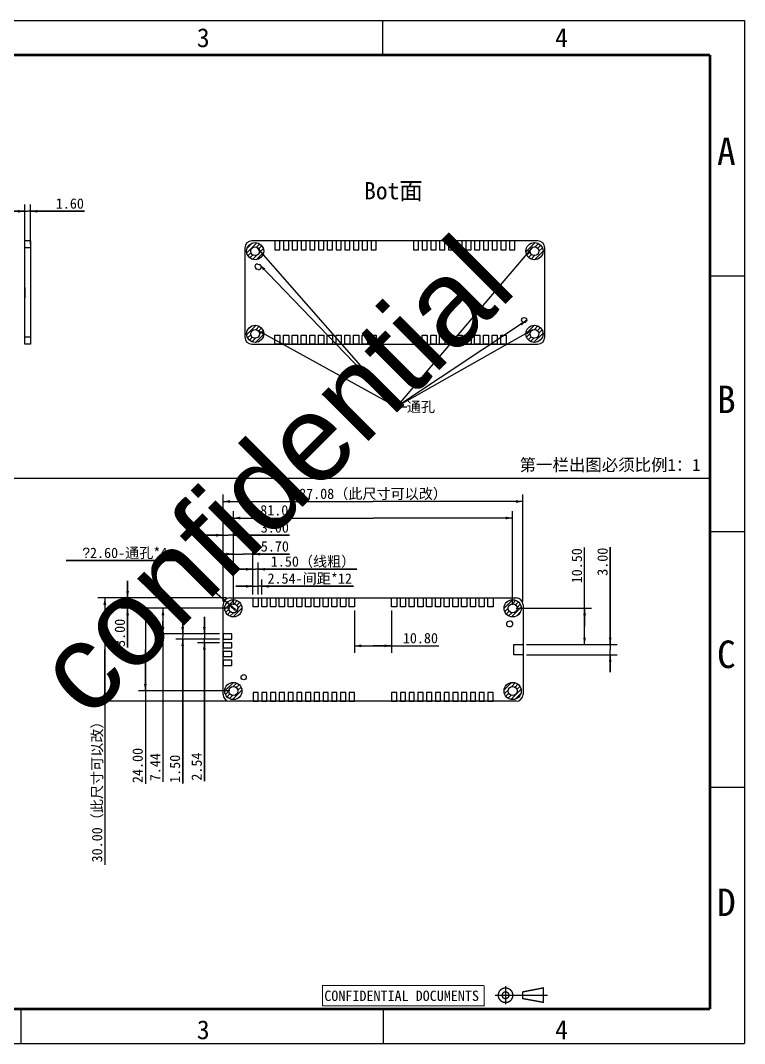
# Model space of a CAD drawing. Header units: millimetres. Extents: x 0 to 420, y 0 to 297.
# Drawn here: x 209.8 to 420, y 0 to 297 of the extents above; entities that cross this region are included whole.
import ezdxf

# ---------------------------------------------------------------- set-up
doc = ezdxf.new("R2010")
doc.units = ezdxf.units.MM
doc.header["$LTSCALE"] = 23.1
doc.layers.get('0').update_dxf_attribs({"linetype": 'CONTINUOUS'})
doc.layers.add('02___PRT_ALL_AXES', color=7, linetype='CONTINUOUS')
doc.layers.add('03___PRT_ALL_CURVES', color=7, linetype='CONTINUOUS')
doc.styles.get("Standard").update_dxf_attribs({"font": 'simfang.ttf'})
doc.styles.add('TEXTSTYLE_2', font='simfang.ttf')
doc.styles.add('TEXTSTYLE_3', font='simfang.ttf')
doc.styles.add('TEXTSTYLE_4', font='arial.ttf')
doc.styles.add('TEXTSTYLE_5', font='symbol_asme.ttf')
doc.dimstyles.new('DIMSTYLE_1', dxfattribs={"dimtxt": 3, "dimasz": 2, "dimexe": 2, "dimexo": 1, "dimgap": 0.75, "dimtad": 1, "dimzin": 0, "dimdsep": 46, "dimtxsty": 'STANDARD', "dimblk": '_FILLED', "dimblk1": '_FILLED', "dimblk2": '_FILLED', "dimcen": 0.09, "dimazin": 0, "dimtfac": 1, "dimtofl": 0, "dimtmove": 0, "dimatfit": 3, "dimldrblk": '_FILLED', "dimfxl": 1, "dimtolj": 1, "dimtzin": 0, "dimarcsym": 0})
doc.dimstyles.new('DIMSTYLE_2', dxfattribs={"dimtxt": 3, "dimasz": 2, "dimexe": 2, "dimexo": 1, "dimtad": 1, "dimzin": 0, "dimdsep": 46, "dimtxsty": 'STANDARD', "dimblk": '_FILLED', "dimblk1": '_FILLED', "dimblk2": '_FILLED', "dimcen": 0.09, "dimazin": 0, "dimtfac": 1, "dimtmove": 0, "dimatfit": 2, "dimldrblk": '_FILLED', "dimfxl": 1, "dimtolj": 1, "dimtzin": 0, "dimarcsym": 0})
doc.dimstyles.get("Standard").update_dxf_attribs({"dimtxt": 3, "dimasz": 2, "dimexe": 2, "dimexo": 1, "dimtad": 1, "dimzin": 0, "dimdsep": 46, "dimtxsty": 'STANDARD', "dimblk": '_FILLED', "dimblk1": '_FILLED', "dimblk2": '_FILLED', "dimcen": 0.09, "dimazin": 0, "dimtol": 1, "dimtp": 0.01, "dimtm": 0.01, "dimtfac": 1, "dimtofl": 0, "dimtmove": 0, "dimatfit": 3, "dimldrblk": '_FILLED', "dimfxl": 1, "dimtolj": 1, "dimtzin": 0, "dimarcsym": 0})

# ---------------------------------------------------------------- blocks, each defined once
blk = doc.blocks.new('CONFIDENTIAL_BL1', base_point=(283.06, 164.85))
at = {"color": 7, "linetype": 'CONTINUOUS', "true_color": 0xbababa, "style": 'TEXTSTYLE_4'}
blk.add_text('confidential', height=25, rotation=45, dxfattribs=at).set_placement((229.51, 93.61))
blk = doc.blocks.new('_FILLED')
at = {"color": 0, "linetype": 'BYBLOCK'}
blk.add_solid([(0, 0), (-1, 0.2), (-1, -0.2)], dxfattribs=at)
blk = doc.blocks.new('*D0')
at = {"color": 2, "linetype": 'CONTINUOUS'}
for p, q in [((211.09, 232.03), (211.09, 243.61)), ((212.69, 232.03), (212.69, 243.61)), ((211.09, 241.61), (206.09, 241.61)), ((206.09, 241.61), (211.89, 241.61)), ((228.4, 241.61), (211.89, 241.61)), ((212.69, 241.61), (228.4, 241.61))]:
    blk.add_line(p, q, dxfattribs=at)
at = {"color": 2, "linetype": 'CONTINUOUS', "xscale": 2, "yscale": 2, "zscale": 2}
blk.add_blockref('_FILLED', (211.09, 241.61), dxfattribs=at)
at = {"color": 2, "linetype": 'CONTINUOUS', "xscale": 2, "yscale": 2, "zscale": 2, "rotation": 180}
blk.add_blockref('_FILLED', (212.69, 241.61), dxfattribs=at)
at = {"color": 2, "linetype": 'CONTINUOUS', "insert": (220.07, 245.36), "char_height": 3, "width": 8.3247, "attachment_point": 1, "line_spacing_factor": 0.9}
blk.add_mtext('1.60', dxfattribs=at)
blk = doc.blocks.new('*D1')
at = {"color": 2, "linetype": 'CONTINUOUS'}
for p, q in [((268.61, 128.35), (268.61, 159.36)), ((355.69, 128.35), (355.69, 159.36)), ((268.61, 157.36), (312.15, 157.36)), ((355.69, 157.36), (312.15, 157.36))]:
    blk.add_line(p, q, dxfattribs=at)
at = {"color": 2, "linetype": 'CONTINUOUS', "xscale": 2, "yscale": 2, "zscale": 2, "rotation": 180}
blk.add_blockref('_FILLED', (268.61, 157.36), dxfattribs=at)
at = {"color": 2, "linetype": 'CONTINUOUS', "xscale": 2, "yscale": 2, "zscale": 2}
blk.add_blockref('_FILLED', (355.69, 157.36), dxfattribs=at)
at = {"color": 2, "linetype": 'CONTINUOUS', "insert": (312.15, 161.11), "char_height": 3, "width": 43.6162, "attachment_point": 2, "line_spacing_factor": 0.9}
blk.add_mtext('87.08（此尺寸可以改）', dxfattribs=at)
blk = doc.blocks.new('*D2')
at = {"color": 2, "linetype": 'CONTINUOUS'}
for p, q in [((269.61, 129.35), (232.29, 129.35)), ((234.29, 129.35), (234.29, 114.35)), ((234.29, 99.35), (234.29, 114.35)), ((234.29, 114.35), (234.29, 51.9)), ((269.61, 99.35), (232.29, 99.35))]:
    blk.add_line(p, q, dxfattribs=at)
at = {"color": 2, "linetype": 'CONTINUOUS', "xscale": 2, "yscale": 2, "zscale": 2}
for p, rotation in [((234.29, 129.35), 90), ((234.29, 99.35), 270)]:
    blk.add_blockref('_FILLED', p, dxfattribs=dict(at, rotation=rotation))
at = {"color": 2, "linetype": 'CONTINUOUS', "insert": (230.54, 95.52), "char_height": 3, "width": 43.6162, "attachment_point": 3, "rotation": 90, "line_spacing_factor": 0.9}
blk.add_mtext('30.00（此尺寸可以改）', dxfattribs=at)
blk = doc.blocks.new('*D3')
at = {"color": 2, "linetype": 'CONTINUOUS'}
for p, q in [((255.46, 140.2), (223.05, 140.2)), ((223.05, 140.2), (255.46, 140.2)), ((271.61, 126.35), (255.46, 140.2)), ((270.63, 127.19), (271.61, 126.35)), ((272.6, 125.5), (271.61, 126.35))]:
    blk.add_line(p, q, dxfattribs=at)
at = {"color": 2, "linetype": 'CONTINUOUS', "xscale": 2, "yscale": 2, "zscale": 2}
for p, rotation in [((270.63, 127.19), 139.3755679995), ((272.6, 125.5), 319.3755679995)]:
    blk.add_blockref('_FILLED', p, dxfattribs=dict(at, rotation=rotation))
at = {"color": 2, "linetype": 'CONTINUOUS', "insert": (252.46, 143.95), "char_height": 3, "width": 26.4093, "attachment_point": 3, "line_spacing_factor": 0.9, "style": 'TEXTSTYLE_5'}
blk.add_mtext('?\\fFangSong_GB2312;2.60-通孔*4', dxfattribs=at)
blk = doc.blocks.new('*D4')
at = {"color": 2, "linetype": 'CONTINUOUS'}
for p, q in [((240.9, 129.35), (240.9, 134.35)), ((240.9, 134.35), (240.9, 127.85)), ((269.61, 129.35), (238.9, 129.35)), ((240.9, 114.97), (240.9, 127.85)), ((270.61, 126.35), (238.9, 126.35)), ((240.9, 126.35), (240.9, 114.97))]:
    blk.add_line(p, q, dxfattribs=at)
at = {"color": 2, "linetype": 'CONTINUOUS', "xscale": 2, "yscale": 2, "zscale": 2}
for p, rotation in [((240.9, 129.35), 270), ((240.9, 126.35), 90)]:
    blk.add_blockref('_FILLED', p, dxfattribs=dict(at, rotation=rotation))
at = {"color": 2, "linetype": 'CONTINUOUS', "insert": (237.15, 123.3), "char_height": 3, "width": 8.3247, "attachment_point": 3, "rotation": 90, "line_spacing_factor": 0.9}
blk.add_mtext('3.00', dxfattribs=at)
blk = doc.blocks.new('*D5')
at = {"color": 2, "linetype": 'CONTINUOUS'}
for p, q in [((270.61, 126.35), (244.06, 126.35)), ((246.06, 126.35), (246.06, 114.35)), ((246.06, 102.35), (246.06, 114.35)), ((246.06, 114.35), (246.06, 75.41)), ((270.61, 102.35), (244.06, 102.35))]:
    blk.add_line(p, q, dxfattribs=at)
at = {"color": 2, "linetype": 'CONTINUOUS', "xscale": 2, "yscale": 2, "zscale": 2}
for p, rotation in [((246.06, 126.35), 90), ((246.06, 102.35), 270)]:
    blk.add_blockref('_FILLED', p, dxfattribs=dict(at, rotation=rotation))
at = {"color": 2, "linetype": 'CONTINUOUS', "insert": (242.31, 85.82), "char_height": 3, "width": 10.4059, "attachment_point": 3, "rotation": 90, "line_spacing_factor": 0.9}
blk.add_mtext('24.00', dxfattribs=at)
blk = doc.blocks.new('*D6')
at = {"color": 2, "linetype": 'CONTINUOUS'}
for p, q in [((268.61, 128.35), (268.61, 149.56)), ((271.61, 127.35), (271.61, 149.56)), ((268.61, 147.56), (263.61, 147.56)), ((263.61, 147.56), (270.11, 147.56)), ((287.89, 147.56), (270.11, 147.56)), ((271.61, 147.56), (287.89, 147.56))]:
    blk.add_line(p, q, dxfattribs=at)
at = {"color": 2, "linetype": 'CONTINUOUS', "xscale": 2, "yscale": 2, "zscale": 2}
blk.add_blockref('_FILLED', (268.61, 147.56), dxfattribs=at)
at = {"color": 2, "linetype": 'CONTINUOUS', "xscale": 2, "yscale": 2, "zscale": 2, "rotation": 180}
blk.add_blockref('_FILLED', (271.61, 147.56), dxfattribs=at)
at = {"color": 2, "linetype": 'CONTINUOUS', "insert": (279.57, 151.31), "char_height": 3, "width": 8.3247, "attachment_point": 1, "line_spacing_factor": 0.9}
blk.add_mtext('3.00', dxfattribs=at)
blk = doc.blocks.new('*D7')
at = {"color": 2, "linetype": 'CONTINUOUS'}
for p, q in [((271.61, 127.35), (271.61, 154.55)), ((352.69, 127.35), (352.69, 154.55)), ((271.61, 152.55), (312.15, 152.55)), ((352.69, 152.55), (312.15, 152.55))]:
    blk.add_line(p, q, dxfattribs=at)
at = {"color": 2, "linetype": 'CONTINUOUS', "xscale": 2, "yscale": 2, "zscale": 2, "rotation": 180}
blk.add_blockref('_FILLED', (271.61, 152.55), dxfattribs=at)
at = {"color": 2, "linetype": 'CONTINUOUS', "xscale": 2, "yscale": 2, "zscale": 2}
blk.add_blockref('_FILLED', (352.69, 152.55), dxfattribs=at)
at = {"color": 2, "linetype": 'CONTINUOUS', "insert": (284.5, 156.3), "char_height": 3, "width": 10.4059, "attachment_point": 2, "line_spacing_factor": 0.9}
blk.add_mtext('81.08', dxfattribs=at)
blk = doc.blocks.new('*D8')
at = {"color": 2, "linetype": 'CONTINUOUS'}
for p, q in [((271.61, 127.35), (271.61, 144.08)), ((277.31, 130.35), (277.31, 144.08)), ((271.61, 142.08), (266.61, 142.08)), ((266.61, 142.08), (274.46, 142.08)), ((287.91, 142.08), (274.46, 142.08)), ((277.31, 142.08), (287.91, 142.08))]:
    blk.add_line(p, q, dxfattribs=at)
at = {"color": 2, "linetype": 'CONTINUOUS', "xscale": 2, "yscale": 2, "zscale": 2}
blk.add_blockref('_FILLED', (271.61, 142.08), dxfattribs=at)
at = {"color": 2, "linetype": 'CONTINUOUS', "xscale": 2, "yscale": 2, "zscale": 2, "rotation": 180}
blk.add_blockref('_FILLED', (277.31, 142.08), dxfattribs=at)
at = {"color": 2, "linetype": 'CONTINUOUS', "insert": (279.58, 145.83), "char_height": 3, "width": 8.3247, "attachment_point": 1, "line_spacing_factor": 0.9}
blk.add_mtext('5.70', dxfattribs=at)
blk = doc.blocks.new('*D9')
at = {"color": 2, "linetype": 'CONTINUOUS'}
for p, q in [((277.31, 130.35), (277.31, 139.69)), ((278.81, 130.35), (278.81, 139.69)), ((277.31, 137.69), (272.31, 137.69)), ((272.31, 137.69), (278.06, 137.69)), ((307.41, 137.69), (278.06, 137.69)), ((278.81, 137.69), (307.41, 137.69))]:
    blk.add_line(p, q, dxfattribs=at)
at = {"color": 2, "linetype": 'CONTINUOUS', "xscale": 2, "yscale": 2, "zscale": 2}
blk.add_blockref('_FILLED', (277.31, 137.69), dxfattribs=at)
at = {"color": 2, "linetype": 'CONTINUOUS', "xscale": 2, "yscale": 2, "zscale": 2, "rotation": 180}
blk.add_blockref('_FILLED', (278.81, 137.69), dxfattribs=at)
at = {"color": 2, "linetype": 'CONTINUOUS', "insert": (282.48, 141.44), "char_height": 3, "width": 24.9299, "attachment_point": 1, "line_spacing_factor": 0.9}
blk.add_mtext('1.50（线粗）', dxfattribs=at)
blk = doc.blocks.new('*D10')
at = {"color": 2, "linetype": 'CONTINUOUS'}
for p, q in [((277.31, 130.35), (277.31, 134.74)), ((279.85, 130.35), (279.85, 134.74)), ((277.31, 132.74), (272.31, 132.74)), ((272.31, 132.74), (278.58, 132.74)), ((306.48, 132.74), (278.58, 132.74)), ((279.85, 132.74), (306.48, 132.74))]:
    blk.add_line(p, q, dxfattribs=at)
at = {"color": 2, "linetype": 'CONTINUOUS', "xscale": 2, "yscale": 2, "zscale": 2}
blk.add_blockref('_FILLED', (277.31, 132.74), dxfattribs=at)
at = {"color": 2, "linetype": 'CONTINUOUS', "xscale": 2, "yscale": 2, "zscale": 2, "rotation": 180}
blk.add_blockref('_FILLED', (279.85, 132.74), dxfattribs=at)
at = {"color": 2, "linetype": 'CONTINUOUS', "insert": (281.52, 136.49), "char_height": 3, "width": 24.952, "attachment_point": 1, "line_spacing_factor": 0.9}
blk.add_mtext('2.54-间距*12', dxfattribs=at)
blk = doc.blocks.new('*D11')
at = {"color": 2, "linetype": 'CONTINUOUS'}
for p, q in [((306.75, 125.75), (306.75, 113.45)), ((317.55, 125.75), (317.55, 113.45)), ((306.75, 115.45), (312.15, 115.45)), ((317.55, 115.45), (312.15, 115.45)), ((312.15, 115.45), (331.21, 115.45))]:
    blk.add_line(p, q, dxfattribs=at)
at = {"color": 2, "linetype": 'CONTINUOUS', "xscale": 2, "yscale": 2, "zscale": 2, "rotation": 180}
blk.add_blockref('_FILLED', (306.75, 115.45), dxfattribs=at)
at = {"color": 2, "linetype": 'CONTINUOUS', "xscale": 2, "yscale": 2, "zscale": 2}
blk.add_blockref('_FILLED', (317.55, 115.45), dxfattribs=at)
at = {"color": 2, "linetype": 'CONTINUOUS', "insert": (320.81, 119.2), "char_height": 3, "width": 10.4059, "attachment_point": 1, "line_spacing_factor": 0.9}
blk.add_mtext('10.80', dxfattribs=at)
blk = doc.blocks.new('*D12')
at = {"color": 2, "linetype": 'CONTINUOUS'}
for p, q in [((270.61, 126.35), (249.18, 126.35)), ((251.18, 126.35), (251.18, 122.63)), ((251.18, 118.91), (251.18, 122.63)), ((251.18, 122.63), (251.18, 75.99)), ((267.61, 118.91), (249.18, 118.91))]:
    blk.add_line(p, q, dxfattribs=at)
at = {"color": 2, "linetype": 'CONTINUOUS', "xscale": 2, "yscale": 2, "zscale": 2}
for p, rotation in [((251.18, 126.35), 90), ((251.18, 118.91), 270)]:
    blk.add_blockref('_FILLED', p, dxfattribs=dict(at, rotation=rotation))
at = {"color": 2, "linetype": 'CONTINUOUS', "insert": (247.43, 84.31), "char_height": 3, "width": 8.3247, "attachment_point": 3, "rotation": 90, "line_spacing_factor": 0.9}
blk.add_mtext('7.44', dxfattribs=at)
blk = doc.blocks.new('*D13')
at = {"color": 2, "linetype": 'CONTINUOUS'}
for p, q in [((256.9, 118.91), (256.9, 123.91)), ((256.9, 123.91), (256.9, 118.16)), ((267.61, 118.91), (254.9, 118.91)), ((267.61, 117.41), (254.9, 117.41)), ((256.9, 75.51), (256.9, 118.16)), ((256.9, 117.41), (256.9, 75.51))]:
    blk.add_line(p, q, dxfattribs=at)
at = {"color": 2, "linetype": 'CONTINUOUS', "xscale": 2, "yscale": 2, "zscale": 2}
for p, rotation in [((256.9, 118.91), 270), ((256.9, 117.41), 90)]:
    blk.add_blockref('_FILLED', p, dxfattribs=dict(at, rotation=rotation))
at = {"color": 2, "linetype": 'CONTINUOUS', "insert": (253.15, 83.83), "char_height": 3, "width": 8.3247, "attachment_point": 3, "rotation": 90, "line_spacing_factor": 0.9}
blk.add_mtext('1.50', dxfattribs=at)
blk = doc.blocks.new('*D14')
at = {"color": 2, "linetype": 'CONTINUOUS'}
for p, q in [((263.2, 118.91), (263.2, 123.91)), ((263.2, 123.91), (263.2, 117.64)), ((267.61, 118.91), (261.2, 118.91)), ((267.61, 116.37), (261.2, 116.37)), ((263.2, 76.15), (263.2, 117.64)), ((263.2, 116.37), (263.2, 76.15))]:
    blk.add_line(p, q, dxfattribs=at)
at = {"color": 2, "linetype": 'CONTINUOUS', "xscale": 2, "yscale": 2, "zscale": 2}
for p, rotation in [((263.2, 118.91), 270), ((263.2, 116.37), 90)]:
    blk.add_blockref('_FILLED', p, dxfattribs=dict(at, rotation=rotation))
at = {"color": 2, "linetype": 'CONTINUOUS', "insert": (259.45, 84.47), "char_height": 3, "width": 8.3247, "attachment_point": 3, "rotation": 90, "line_spacing_factor": 0.9}
blk.add_mtext('2.54', dxfattribs=at)
blk = doc.blocks.new('*D15')
at = {"color": 2, "linetype": 'CONTINUOUS'}
for p, q in [((373.56, 121.1), (373.56, 144)), ((353.69, 126.35), (375.56, 126.35)), ((373.56, 126.35), (373.56, 121.1)), ((373.56, 115.85), (373.56, 121.1)), ((356.69, 115.85), (375.56, 115.85))]:
    blk.add_line(p, q, dxfattribs=at)
at = {"color": 2, "linetype": 'CONTINUOUS', "xscale": 2, "yscale": 2, "zscale": 2}
for p, rotation in [((373.56, 126.35), 90), ((373.56, 115.85), 270)]:
    blk.add_blockref('_FILLED', p, dxfattribs=dict(at, rotation=rotation))
at = {"color": 2, "linetype": 'CONTINUOUS', "insert": (369.81, 133.6), "char_height": 3, "width": 10.4059, "attachment_point": 1, "rotation": 90, "line_spacing_factor": 0.9}
blk.add_mtext('10.50', dxfattribs=at)
blk = doc.blocks.new('*D16')
at = {"color": 2, "linetype": 'CONTINUOUS'}
for p, q in [((381.01, 115.85), (381.01, 144.1)), ((381.01, 144.1), (381.01, 114.35)), ((356.69, 115.85), (383.01, 115.85)), ((381.01, 107.85), (381.01, 114.35)), ((356.69, 112.85), (383.01, 112.85)), ((381.01, 112.85), (381.01, 107.85))]:
    blk.add_line(p, q, dxfattribs=at)
at = {"color": 2, "linetype": 'CONTINUOUS', "xscale": 2, "yscale": 2, "zscale": 2}
for p, rotation in [((381.01, 115.85), 270), ((381.01, 112.85), 90)]:
    blk.add_blockref('_FILLED', p, dxfattribs=dict(at, rotation=rotation))
at = {"color": 2, "linetype": 'CONTINUOUS', "insert": (377.26, 135.78), "char_height": 3, "width": 8.3247, "attachment_point": 1, "rotation": 90, "line_spacing_factor": 0.9}
blk.add_mtext('3.00', dxfattribs=at)

msp = doc.modelspace()

# ---------------------------------------------------------------- linework, layer by layer
at = {"color": 7, "linetype": 'CONTINUOUS'}
for p, q in [((0, 297), (420, 297)), ((314.905, 297), (314.905, 287)), ((420, 297), (420, 0)), ((211.088, 203.026), (211.088, 233.026)), ((212.688, 233.026), (211.088, 233.026)), ((212.688, 233.026), (212.688, 203.026)), ((360.018, 233.026), (276.938, 233.026)), ((274.938, 231.026), (274.938, 205.026)), ((362.018, 205.026), (362.018, 231.026)), ((420, 222.79), (410, 222.79)), ((212.688, 203.026), (211.088, 203.026)), ((276.938, 203.026), (360.018, 203.026)), ((25.14, 164.097), (410.14, 164.097)), ((420, 148.54), (410, 148.54)), ((270.615, 129.346), (353.695, 129.346)), ((268.615, 101.346), (268.615, 127.346)), ((355.695, 127.346), (355.695, 101.346)), ((353.695, 99.346), (270.615, 99.346)), ((420, 74.29), (410, 74.29)), ((209.904, 10), (209.904, 0)), ((315.094, 10), (315.094, 0)), ((0, 0), (420, 0))]:
    msp.add_line(p, q, dxfattribs=at)
at = {"color": 9, "linetype": 'CONTINUOUS'}
for p, q in [((212.688, 231.026), (211.088, 231.026)), ((212.688, 205.026), (211.088, 205.026))]:
    msp.add_line(p, q, dxfattribs=at)
at = {"color": 7, "linetype": 'CONTINUOUS'}
for points, const_width in [([(410, 287), (25, 287)], 0.8), ([(410, 287), (410, 10)], 0.8), ([(350.521, 16.685), (350.521, 11.333)], 0.2), ([(350.621, 16.685), (350.621, 11.333)], 0.2), ([(350.721, 16.685), (350.721, 11.333)], 0.2), ([(361.674, 16.276), (355.499, 15.065)], 0.2), ([(355.499, 15.065), (355.499, 12.973)], 0.2), ([(361.574, 16.154), (355.599, 14.983)], 0.2), ([(355.599, 14.983), (355.599, 13.056)], 0.2), ([(361.474, 16.033), (355.699, 14.9)], 0.2), ([(355.699, 14.9), (355.699, 13.139)], 0.2), ([(361.474, 16.033), (361.474, 12.079)], 0.2), ([(361.574, 16.154), (361.574, 11.959)], 0.2), ([(361.674, 16.276), (361.674, 11.839)], 0.2), ([(347.565, 14.114), (362.81, 14.114)], 0.2), ([(347.565, 14.014), (362.81, 14.014)], 0.2), ([(347.565, 13.914), (362.81, 13.914)], 0.2), ([(355.499, 12.973), (361.674, 11.839)], 0.2), ([(355.599, 13.056), (361.574, 11.959)], 0.2), ([(355.699, 13.139), (361.474, 12.079)], 0.2), ([(25, 10), (410, 10)], 0.8)]:
    msp.add_lwpolyline(points, dxfattribs=dict(at, const_width=const_width))
at = {"color": 1, "linetype": 'CONTINUOUS', "const_width": 0.3}
for points in [[(297.341, 16.854), (344.387, 16.824)], [(297.455, 10.893), (297.455, 16.811)], [(344.406, 16.769), (344.406, 10.85)], [(344.538, 10.928), (297.401, 10.928)]]:
    msp.add_lwpolyline(points, dxfattribs=at)
at = {"color": 7, "linetype": 'CONTINUOUS', "const_width": 0.2}
for points in [[(348.412, 14.014, 1), (352.838, 14.014, 1)], [(348.512, 14.014, 1), (352.738, 14.014, 1)], [(348.612, 14.014, 1), (352.638, 14.014, 1)], [(349.545, 14.014, 1), (351.706, 14.014, 1)], [(349.645, 14.014, 1), (351.606, 14.014, 1)], [(349.745, 14.014, 1), (351.506, 14.014, 1)]]:
    msp.add_lwpolyline(points, format="xyb", close=True, dxfattribs=at)
at = {"color": 7, "linetype": 'CONTINUOUS'}
for centre, start, end in [((276.938, 231.026), 90, 180), ((360.018, 231.026), 0, 90), ((276.938, 205.026), 180, 270), ((360.018, 205.026), 270, 360), ((270.615, 127.346), 90, 180), ((353.695, 127.346), 0, 90), ((270.615, 101.346), 180, 270), ((353.695, 101.346), 270, 360)]:
    msp.add_arc(centre, 2, start, end, dxfattribs=at)
at = {"color": 2, "linetype": 'CONTINUOUS'}
msp.add_arc((271.615, 126.346), 1.3, 281.80698, 360, dxfattribs=at)
at = {"layer": '02___PRT_ALL_AXES', "color": 7, "linetype": 'CONTINUOUS'}
for p, q in [((278.751, 226.261), (279.151, 226.181)), ((278.857, 224.71), (278.457, 224.79)), ((351.882, 122.582), (351.482, 122.501)), ((351.776, 121.031), (352.176, 121.111))]:
    msp.add_line(p, q, dxfattribs=at)
for centre, radius in [((277.938, 230.026), 1.3), ((359.018, 230.026), 1.3), ((356.018, 210.026), 0.75), ((277.938, 206.026), 1.3), ((359.018, 206.026), 1.3), ((271.615, 126.346), 1.3), ((352.695, 126.346), 1.3), ((274.615, 106.346), 0.75), ((271.615, 102.346), 1.3), ((352.695, 102.346), 1.3)]:
    msp.add_circle(centre, radius, dxfattribs=at)
for centre, start, end in [((278.604, 225.526), 78.67781, 258.67781), ((279.004, 225.446), 258.67781, 78.67781), ((351.629, 121.766), 101.32219, 281.32219), ((352.029, 121.846), 281.32219, 101.32219)]:
    msp.add_arc(centre, 0.75, start, end, dxfattribs=at)
at = {"layer": '03___PRT_ALL_CURVES', "color": 2, "linetype": 'CONTINUOUS'}
for p, q in [((275.487, 229.533), (278.43, 232.477)), ((275.558, 230.793), (277.171, 232.405)), ((278.387, 231.246), (279.278, 232.136)), ((356.528, 229.795), (359.248, 232.515)), ((356.901, 231.355), (357.688, 232.143)), ((359.23, 231.308), (360.167, 232.246)), ((359.994, 230.885), (360.843, 231.734)), ((275.827, 228.686), (276.718, 229.576)), ((276.391, 228.062), (277.251, 228.922)), ((277.165, 227.648), (278.292, 228.775)), ((278.251, 227.545), (280.418, 229.713)), ((279.042, 230.712), (279.902, 231.573)), ((279.189, 229.671), (280.315, 230.798)), ((356.798, 228.876), (357.735, 229.814)), ((357.31, 228.2), (358.159, 229.05)), ((358.027, 227.73), (359.023, 228.726)), ((359.011, 227.526), (361.518, 230.033)), ((360.318, 230.021), (361.313, 231.016)), ((275.454, 205.742), (278.222, 208.51)), ((275.738, 207.214), (276.75, 208.225)), ((278.199, 207.299), (279.126, 208.225)), ((356.518, 206.026), (359.018, 208.526)), ((359.006, 207.326), (360.003, 208.323)), ((275.738, 204.838), (276.664, 205.764)), ((276.26, 204.172), (277.111, 205.023)), ((277.99, 203.526), (280.437, 205.973)), ((278.941, 206.853), (279.791, 207.703)), ((279.236, 205.96), (280.251, 206.975)), ((356.72, 205.04), (357.718, 206.038)), ((357.189, 204.321), (358.039, 205.171)), ((358.781, 203.537), (361.507, 206.263)), ((359.873, 207.005), (360.722, 207.854)), ((360.299, 206.244), (361.236, 207.18)), ((276.989, 203.713), (278.003, 204.727)), ((357.864, 203.808), (358.8, 204.744)), ((360.329, 203.897), (361.146, 204.715)), ((269.125, 126.12), (271.841, 128.836)), ((269.507, 127.689), (270.272, 128.455)), ((271.822, 127.629), (272.761, 128.568)), ((272.589, 127.208), (273.438, 128.057)), ((350.196, 126.411), (352.63, 128.845)), ((352.617, 127.644), (353.635, 128.663)), ((353.515, 127.355), (354.366, 128.205)), ((269.393, 125.2), (270.332, 126.139)), ((269.904, 124.523), (270.753, 125.373)), ((270.621, 124.052), (271.615, 125.046)), ((271.603, 123.846), (274.115, 126.358)), ((272.915, 126.346), (273.909, 127.34)), ((350.379, 125.406), (351.397, 126.425)), ((350.836, 124.675), (351.687, 125.526)), ((351.499, 124.151), (352.424, 125.075)), ((352.4, 123.864), (355.178, 126.641)), ((353.857, 124.133), (354.908, 125.184)), ((353.966, 126.618), (354.891, 127.542)), ((269.115, 102.351), (271.61, 104.846)), ((271.598, 103.646), (272.597, 104.645)), ((272.467, 103.328), (273.317, 104.177)), ((350.216, 102.673), (352.368, 104.825)), ((352.324, 103.592), (353.458, 104.727)), ((353.374, 103.455), (354.235, 104.315)), ((269.316, 101.364), (270.315, 102.363)), ((269.784, 100.644), (270.633, 101.494)), ((270.458, 100.13), (271.393, 101.065)), ((271.373, 99.858), (274.103, 102.588)), ((272.896, 102.568), (273.831, 103.503)), ((272.913, 100.21), (273.752, 101.048)), ((350.314, 101.583), (351.449, 102.718)), ((350.726, 100.806), (351.587, 101.667)), ((351.348, 100.24), (352.237, 101.129)), ((352.193, 99.897), (355.144, 102.849)), ((353.445, 99.961), (355.08, 101.597)), ((353.912, 102.804), (354.801, 103.693))]:
    msp.add_line(p, q, dxfattribs=at)
at = {"layer": '03___PRT_ALL_CURVES', "color": 40, "linetype": 'CONTINUOUS'}
for p, q in [((283.638, 233.026), (283.638, 230.426)), ((285.138, 233.026), (283.638, 233.026)), ((285.138, 230.426), (285.138, 233.026)), ((286.178, 233.026), (286.178, 230.426)), ((287.678, 233.026), (286.178, 233.026)), ((287.678, 230.426), (287.678, 233.026)), ((288.718, 233.026), (288.718, 230.426)), ((290.218, 233.026), (288.718, 233.026)), ((290.218, 230.426), (290.218, 233.026)), ((291.258, 233.026), (291.258, 230.426)), ((292.758, 233.026), (291.258, 233.026)), ((292.758, 230.426), (292.758, 233.026)), ((293.798, 233.026), (293.798, 230.426)), ((295.298, 233.026), (293.798, 233.026)), ((295.298, 230.426), (295.298, 233.026)), ((296.338, 233.026), (296.338, 230.426)), ((297.838, 233.026), (296.338, 233.026)), ((297.838, 230.426), (297.838, 233.026)), ((298.878, 233.026), (298.878, 230.426)), ((300.378, 233.026), (298.878, 233.026)), ((300.378, 230.426), (300.378, 233.026)), ((301.418, 233.026), (301.418, 230.426)), ((302.918, 233.026), (301.418, 233.026)), ((302.918, 230.426), (302.918, 233.026)), ((303.958, 233.026), (303.958, 230.426)), ((305.458, 233.026), (303.958, 233.026)), ((305.458, 230.426), (305.458, 233.026)), ((306.498, 233.026), (306.498, 230.426)), ((307.998, 233.026), (306.498, 233.026)), ((307.998, 230.426), (307.998, 233.026)), ((309.038, 233.026), (309.038, 230.426)), ((310.538, 233.026), (309.038, 233.026)), ((310.538, 230.426), (310.538, 233.026)), ((311.578, 233.026), (311.578, 230.426)), ((313.078, 233.026), (311.578, 233.026)), ((313.078, 230.426), (313.078, 233.026)), ((323.878, 233.026), (323.878, 230.426)), ((325.378, 233.026), (323.878, 233.026)), ((325.378, 230.426), (325.378, 233.026)), ((326.418, 233.026), (326.418, 230.426)), ((327.918, 233.026), (326.418, 233.026)), ((327.918, 230.426), (327.918, 233.026)), ((328.958, 233.026), (328.958, 230.426)), ((330.458, 233.026), (328.958, 233.026)), ((330.458, 230.426), (330.458, 233.026)), ((331.498, 233.026), (331.498, 230.426)), ((332.998, 233.026), (331.498, 233.026)), ((332.998, 230.426), (332.998, 233.026)), ((334.038, 233.026), (334.038, 230.426)), ((335.538, 233.026), (334.038, 233.026)), ((335.538, 230.426), (335.538, 233.026)), ((336.578, 233.026), (336.578, 230.426)), ((338.078, 233.026), (336.578, 233.026)), ((338.078, 230.426), (338.078, 233.026)), ((339.118, 233.026), (339.118, 230.426)), ((340.618, 233.026), (339.118, 233.026)), ((340.618, 230.426), (340.618, 233.026)), ((341.658, 233.026), (341.658, 230.426)), ((343.158, 233.026), (341.658, 233.026)), ((343.158, 230.426), (343.158, 233.026)), ((344.198, 233.026), (344.198, 230.426)), ((345.698, 233.026), (344.198, 233.026)), ((345.698, 230.426), (345.698, 233.026)), ((346.738, 233.026), (346.738, 230.426)), ((348.238, 233.026), (346.738, 233.026)), ((348.238, 230.426), (348.238, 233.026)), ((349.278, 233.026), (349.278, 230.426)), ((350.778, 233.026), (349.278, 233.026)), ((350.778, 230.426), (350.778, 233.026)), ((351.818, 233.026), (351.818, 230.426)), ((353.318, 233.026), (351.818, 233.026)), ((353.318, 230.426), (353.318, 233.026)), ((283.638, 230.426), (285.138, 230.426)), ((286.178, 230.426), (287.678, 230.426)), ((288.718, 230.426), (290.218, 230.426)), ((291.258, 230.426), (292.758, 230.426)), ((293.798, 230.426), (295.298, 230.426)), ((296.338, 230.426), (297.838, 230.426)), ((298.878, 230.426), (300.378, 230.426)), ((301.418, 230.426), (302.918, 230.426)), ((303.958, 230.426), (305.458, 230.426)), ((306.498, 230.426), (307.998, 230.426)), ((309.038, 230.426), (310.538, 230.426)), ((311.578, 230.426), (313.078, 230.426)), ((323.878, 230.426), (325.378, 230.426)), ((326.418, 230.426), (327.918, 230.426)), ((328.958, 230.426), (330.458, 230.426)), ((331.498, 230.426), (332.998, 230.426)), ((334.038, 230.426), (335.538, 230.426)), ((336.578, 230.426), (338.078, 230.426)), ((339.118, 230.426), (340.618, 230.426)), ((341.658, 230.426), (343.158, 230.426)), ((344.198, 230.426), (345.698, 230.426)), ((346.738, 230.426), (348.238, 230.426)), ((349.278, 230.426), (350.778, 230.426)), ((351.818, 230.426), (353.318, 230.426)), ((211.088, 219.526), (211.088, 216.526)), ((283.638, 203.026), (283.638, 205.626)), ((283.638, 205.626), (285.138, 205.626)), ((285.138, 205.626), (285.138, 203.026)), ((286.178, 203.026), (286.178, 205.626)), ((286.178, 205.626), (287.678, 205.626)), ((287.678, 205.626), (287.678, 203.026)), ((288.718, 203.026), (288.718, 205.626)), ((288.718, 205.626), (290.218, 205.626)), ((290.218, 205.626), (290.218, 203.026)), ((291.258, 203.026), (291.258, 205.626)), ((291.258, 205.626), (292.758, 205.626)), ((292.758, 205.626), (292.758, 203.026)), ((293.798, 203.026), (293.798, 205.626)), ((293.798, 205.626), (295.298, 205.626)), ((295.298, 205.626), (295.298, 203.026)), ((296.338, 203.026), (296.338, 205.626)), ((296.338, 205.626), (297.838, 205.626)), ((297.838, 205.626), (297.838, 203.026)), ((298.878, 203.026), (298.878, 205.626)), ((298.878, 205.626), (300.378, 205.626)), ((300.378, 205.626), (300.378, 203.026)), ((301.418, 203.026), (301.418, 205.626)), ((301.418, 205.626), (302.918, 205.626)), ((302.918, 205.626), (302.918, 203.026)), ((303.958, 203.026), (303.958, 205.626)), ((303.958, 205.626), (305.458, 205.626)), ((305.458, 205.626), (305.458, 203.026)), ((306.498, 203.026), (306.498, 205.626)), ((306.498, 205.626), (307.998, 205.626)), ((307.998, 205.626), (307.998, 203.026)), ((309.038, 203.026), (309.038, 205.626)), ((309.038, 205.626), (310.538, 205.626)), ((310.538, 205.626), (310.538, 203.026)), ((311.578, 203.026), (311.578, 205.626)), ((311.578, 205.626), (313.078, 205.626)), ((313.078, 205.626), (313.078, 203.026)), ((323.878, 203.026), (323.878, 205.626)), ((323.878, 205.626), (325.378, 205.626)), ((325.378, 205.626), (325.378, 203.026)), ((326.418, 203.026), (326.418, 205.626)), ((326.418, 205.626), (327.918, 205.626)), ((327.918, 205.626), (327.918, 203.026)), ((328.958, 203.026), (328.958, 205.626)), ((328.958, 205.626), (330.458, 205.626)), ((330.458, 205.626), (330.458, 203.026)), ((331.498, 203.026), (331.498, 205.626)), ((331.498, 205.626), (332.998, 205.626)), ((332.998, 205.626), (332.998, 203.026)), ((334.038, 203.026), (334.038, 205.626)), ((334.038, 205.626), (335.538, 205.626)), ((335.538, 205.626), (335.538, 203.026)), ((336.578, 203.026), (336.578, 205.626)), ((336.578, 205.626), (338.078, 205.626)), ((338.078, 205.626), (338.078, 203.026)), ((339.118, 203.026), (339.118, 205.626)), ((339.118, 205.626), (340.618, 205.626)), ((340.618, 205.626), (340.618, 203.026)), ((341.658, 203.026), (341.658, 205.626)), ((341.658, 205.626), (343.158, 205.626)), ((343.158, 205.626), (343.158, 203.026)), ((344.198, 203.026), (344.198, 205.626)), ((344.198, 205.626), (345.698, 205.626)), ((345.698, 205.626), (345.698, 203.026)), ((346.738, 203.026), (346.738, 205.626)), ((346.738, 205.626), (348.238, 205.626)), ((348.238, 205.626), (348.238, 203.026)), ((349.278, 203.026), (349.278, 205.626)), ((349.278, 205.626), (350.778, 205.626)), ((350.778, 205.626), (350.778, 203.026)), ((285.138, 203.026), (283.638, 203.026)), ((287.678, 203.026), (286.178, 203.026)), ((290.218, 203.026), (288.718, 203.026)), ((292.758, 203.026), (291.258, 203.026)), ((295.298, 203.026), (293.798, 203.026)), ((297.838, 203.026), (296.338, 203.026)), ((300.378, 203.026), (298.878, 203.026)), ((302.918, 203.026), (301.418, 203.026)), ((305.458, 203.026), (303.958, 203.026)), ((307.998, 203.026), (306.498, 203.026)), ((310.538, 203.026), (309.038, 203.026)), ((313.078, 203.026), (311.578, 203.026)), ((325.378, 203.026), (323.878, 203.026)), ((327.918, 203.026), (326.418, 203.026)), ((330.458, 203.026), (328.958, 203.026)), ((332.998, 203.026), (331.498, 203.026)), ((335.538, 203.026), (334.038, 203.026)), ((338.078, 203.026), (336.578, 203.026)), ((340.618, 203.026), (339.118, 203.026)), ((343.158, 203.026), (341.658, 203.026)), ((345.698, 203.026), (344.198, 203.026)), ((348.238, 203.026), (346.738, 203.026)), ((350.778, 203.026), (349.278, 203.026)), ((277.315, 126.746), (277.315, 129.346)), ((277.315, 129.346), (278.815, 129.346)), ((278.815, 129.346), (278.815, 126.746)), ((279.855, 126.746), (279.855, 129.346)), ((279.855, 129.346), (281.355, 129.346)), ((281.355, 129.346), (281.355, 126.746)), ((282.395, 126.746), (282.395, 129.346)), ((282.395, 129.346), (283.895, 129.346)), ((283.895, 129.346), (283.895, 126.746)), ((284.935, 126.746), (284.935, 129.346)), ((284.935, 129.346), (286.435, 129.346)), ((286.435, 129.346), (286.435, 126.746)), ((287.475, 126.746), (287.475, 129.346)), ((287.475, 129.346), (288.975, 129.346)), ((288.975, 129.346), (288.975, 126.746)), ((290.015, 126.746), (290.015, 129.346)), ((290.015, 129.346), (291.515, 129.346)), ((291.515, 129.346), (291.515, 126.746)), ((292.555, 126.746), (292.555, 129.346)), ((292.555, 129.346), (294.055, 129.346)), ((294.055, 129.346), (294.055, 126.746)), ((295.095, 126.746), (295.095, 129.346)), ((295.095, 129.346), (296.595, 129.346)), ((296.595, 129.346), (296.595, 126.746)), ((297.635, 126.746), (297.635, 129.346)), ((297.635, 129.346), (299.135, 129.346)), ((299.135, 129.346), (299.135, 126.746)), ((300.175, 126.746), (300.175, 129.346)), ((300.175, 129.346), (301.675, 129.346)), ((301.675, 129.346), (301.675, 126.746)), ((302.715, 126.746), (302.715, 129.346)), ((302.715, 129.346), (304.215, 129.346)), ((304.215, 129.346), (304.215, 126.746)), ((305.255, 126.746), (305.255, 129.346)), ((305.255, 129.346), (306.755, 129.346)), ((306.755, 129.346), (306.755, 126.746)), ((317.555, 126.746), (317.555, 129.346)), ((317.555, 129.346), (319.055, 129.346)), ((319.055, 129.346), (319.055, 126.746)), ((320.095, 126.746), (320.095, 129.346)), ((320.095, 129.346), (321.595, 129.346)), ((321.595, 129.346), (321.595, 126.746)), ((322.635, 126.746), (322.635, 129.346)), ((322.635, 129.346), (324.135, 129.346)), ((324.135, 129.346), (324.135, 126.746)), ((325.175, 126.746), (325.175, 129.346)), ((325.175, 129.346), (326.675, 129.346)), ((326.675, 129.346), (326.675, 126.746)), ((327.715, 126.746), (327.715, 129.346)), ((327.715, 129.346), (329.215, 129.346)), ((329.215, 129.346), (329.215, 126.746)), ((330.255, 126.746), (330.255, 129.346)), ((330.255, 129.346), (331.755, 129.346)), ((331.755, 129.346), (331.755, 126.746)), ((332.795, 126.746), (332.795, 129.346)), ((332.795, 129.346), (334.295, 129.346)), ((334.295, 129.346), (334.295, 126.746)), ((335.335, 126.746), (335.335, 129.346)), ((335.335, 129.346), (336.835, 129.346)), ((336.835, 129.346), (336.835, 126.746)), ((337.875, 126.746), (337.875, 129.346)), ((337.875, 129.346), (339.375, 129.346)), ((339.375, 129.346), (339.375, 126.746)), ((340.415, 126.746), (340.415, 129.346)), ((340.415, 129.346), (341.915, 129.346)), ((341.915, 129.346), (341.915, 126.746)), ((342.955, 126.746), (342.955, 129.346)), ((342.955, 129.346), (344.455, 129.346)), ((344.455, 129.346), (344.455, 126.746)), ((345.495, 126.746), (345.495, 129.346)), ((345.495, 129.346), (346.995, 129.346)), ((346.995, 129.346), (346.995, 126.746)), ((278.815, 126.746), (277.315, 126.746)), ((281.355, 126.746), (279.855, 126.746)), ((283.895, 126.746), (282.395, 126.746)), ((286.435, 126.746), (284.935, 126.746)), ((288.975, 126.746), (287.475, 126.746)), ((291.515, 126.746), (290.015, 126.746)), ((294.055, 126.746), (292.555, 126.746)), ((296.595, 126.746), (295.095, 126.746)), ((299.135, 126.746), (297.635, 126.746)), ((301.675, 126.746), (300.175, 126.746)), ((304.215, 126.746), (302.715, 126.746)), ((306.755, 126.746), (305.255, 126.746)), ((319.055, 126.746), (317.555, 126.746)), ((321.595, 126.746), (320.095, 126.746)), ((324.135, 126.746), (322.635, 126.746)), ((326.675, 126.746), (325.175, 126.746)), ((329.215, 126.746), (327.715, 126.746)), ((331.755, 126.746), (330.255, 126.746)), ((334.295, 126.746), (332.795, 126.746)), ((336.835, 126.746), (335.335, 126.746)), ((339.375, 126.746), (337.875, 126.746)), ((341.915, 126.746), (340.415, 126.746)), ((344.455, 126.746), (342.955, 126.746)), ((346.995, 126.746), (345.495, 126.746)), ((268.615, 118.906), (268.615, 117.406)), ((271.215, 118.906), (268.615, 118.906)), ((271.215, 117.406), (271.215, 118.906)), ((268.615, 117.406), (271.215, 117.406)), ((268.615, 116.366), (268.615, 114.866)), ((271.215, 116.366), (268.615, 116.366)), ((271.215, 114.866), (271.215, 116.366)), ((352.995, 112.846), (352.995, 115.846)), ((352.995, 115.846), (355.695, 115.846)), ((355.695, 115.846), (355.695, 112.846)), ((268.615, 114.866), (271.215, 114.866)), ((268.615, 113.826), (268.615, 112.326)), ((271.215, 113.826), (268.615, 113.826)), ((271.215, 112.326), (271.215, 113.826)), ((268.615, 112.326), (271.215, 112.326)), ((268.615, 111.286), (268.615, 109.786)), ((271.215, 111.286), (268.615, 111.286)), ((271.215, 109.786), (271.215, 111.286)), ((355.695, 112.846), (352.995, 112.846)), ((268.615, 109.786), (271.215, 109.786)), ((277.315, 101.946), (277.315, 99.346)), ((278.815, 101.946), (277.315, 101.946)), ((278.815, 99.346), (278.815, 101.946)), ((279.855, 101.946), (279.855, 99.346)), ((281.355, 101.946), (279.855, 101.946)), ((281.355, 99.346), (281.355, 101.946)), ((282.395, 101.946), (282.395, 99.346)), ((283.895, 101.946), (282.395, 101.946)), ((283.895, 99.346), (283.895, 101.946)), ((284.935, 101.946), (284.935, 99.346)), ((286.435, 101.946), (284.935, 101.946)), ((286.435, 99.346), (286.435, 101.946)), ((287.475, 101.946), (287.475, 99.346)), ((288.975, 101.946), (287.475, 101.946)), ((288.975, 99.346), (288.975, 101.946)), ((290.015, 101.946), (290.015, 99.346)), ((291.515, 101.946), (290.015, 101.946)), ((291.515, 99.346), (291.515, 101.946)), ((292.555, 101.946), (292.555, 99.346)), ((294.055, 101.946), (292.555, 101.946)), ((294.055, 99.346), (294.055, 101.946)), ((295.095, 101.946), (295.095, 99.346)), ((296.595, 101.946), (295.095, 101.946)), ((296.595, 99.346), (296.595, 101.946)), ((297.635, 101.946), (297.635, 99.346)), ((299.135, 101.946), (297.635, 101.946)), ((299.135, 99.346), (299.135, 101.946)), ((300.175, 101.946), (300.175, 99.346)), ((301.675, 101.946), (300.175, 101.946)), ((301.675, 99.346), (301.675, 101.946)), ((302.715, 101.946), (302.715, 99.346)), ((304.215, 101.946), (302.715, 101.946)), ((304.215, 99.346), (304.215, 101.946)), ((305.255, 101.946), (305.255, 99.346)), ((306.755, 101.946), (305.255, 101.946)), ((306.755, 99.346), (306.755, 101.946)), ((317.555, 101.946), (317.555, 99.346)), ((319.055, 101.946), (317.555, 101.946)), ((319.055, 99.346), (319.055, 101.946)), ((320.095, 101.946), (320.095, 99.346)), ((321.595, 101.946), (320.095, 101.946)), ((321.595, 99.346), (321.595, 101.946)), ((322.635, 101.946), (322.635, 99.346)), ((324.135, 101.946), (322.635, 101.946)), ((324.135, 99.346), (324.135, 101.946)), ((325.175, 101.946), (325.175, 99.346)), ((326.675, 101.946), (325.175, 101.946)), ((326.675, 99.346), (326.675, 101.946)), ((327.715, 101.946), (327.715, 99.346)), ((329.215, 101.946), (327.715, 101.946)), ((329.215, 99.346), (329.215, 101.946)), ((330.255, 101.946), (330.255, 99.346)), ((331.755, 101.946), (330.255, 101.946)), ((331.755, 99.346), (331.755, 101.946)), ((332.795, 101.946), (332.795, 99.346)), ((334.295, 101.946), (332.795, 101.946)), ((334.295, 99.346), (334.295, 101.946)), ((335.335, 101.946), (335.335, 99.346)), ((336.835, 101.946), (335.335, 101.946)), ((336.835, 99.346), (336.835, 101.946)), ((337.875, 101.946), (337.875, 99.346)), ((339.375, 101.946), (337.875, 101.946)), ((339.375, 99.346), (339.375, 101.946)), ((340.415, 101.946), (340.415, 99.346)), ((341.915, 101.946), (340.415, 101.946)), ((341.915, 99.346), (341.915, 101.946)), ((342.955, 101.946), (342.955, 99.346)), ((344.455, 101.946), (342.955, 101.946)), ((344.455, 99.346), (344.455, 101.946)), ((345.495, 101.946), (345.495, 99.346)), ((346.995, 101.946), (345.495, 101.946)), ((346.995, 99.346), (346.995, 101.946)), ((277.315, 99.346), (278.815, 99.346)), ((279.855, 99.346), (281.355, 99.346)), ((282.395, 99.346), (283.895, 99.346)), ((284.935, 99.346), (286.435, 99.346)), ((287.475, 99.346), (288.975, 99.346)), ((290.015, 99.346), (291.515, 99.346)), ((292.555, 99.346), (294.055, 99.346)), ((295.095, 99.346), (296.595, 99.346)), ((297.635, 99.346), (299.135, 99.346)), ((300.175, 99.346), (301.675, 99.346)), ((302.715, 99.346), (304.215, 99.346)), ((305.255, 99.346), (306.755, 99.346)), ((317.555, 99.346), (319.055, 99.346)), ((320.095, 99.346), (321.595, 99.346)), ((322.635, 99.346), (324.135, 99.346)), ((325.175, 99.346), (326.675, 99.346)), ((327.715, 99.346), (329.215, 99.346)), ((330.255, 99.346), (331.755, 99.346)), ((332.795, 99.346), (334.295, 99.346)), ((335.335, 99.346), (336.835, 99.346)), ((337.875, 99.346), (339.375, 99.346)), ((340.415, 99.346), (341.915, 99.346)), ((342.955, 99.346), (344.455, 99.346)), ((345.495, 99.346), (346.995, 99.346))]:
    msp.add_line(p, q, dxfattribs=at)
for centre, radius in [((277.938, 230.026), 2.5), ((359.018, 230.026), 2.5), ((277.938, 230.026), 1.3), ((359.018, 230.026), 1.3), ((277.938, 206.026), 2.5), ((359.018, 206.026), 2.5), ((277.938, 206.026), 1.3), ((359.018, 206.026), 1.3), ((271.615, 126.346), 2.5), ((352.695, 126.346), 2.5), ((271.615, 126.346), 1.3), ((352.695, 126.346), 1.3), ((271.615, 102.346), 2.5), ((352.695, 102.346), 2.5), ((271.615, 102.346), 1.3), ((352.695, 102.346), 1.3)]:
    msp.add_circle(centre, radius, dxfattribs=at)

# ---------------------------------------------------------------- block references
at = {"color": 2, "linetype": 'CONTINUOUS'}
msp.add_blockref('CONFIDENTIAL_BL1', (283.064, 164.846), dxfattribs=at)

# ---------------------------------------------------------------- texts
at = {"color": 2, "linetype": 'CONTINUOUS', "attachment_point": 1, "line_spacing_factor": 0.9}
for s, insert, char_height, width, style in [('3', (261, 294.75), 5.5, 3.8155, 'TEXTSTYLE_2'), ('4', (365, 294.75), 5.5, 3.8155, 'TEXTSTYLE_2'), ('A', (412, 263), 8, 5.54982, 'TEXTSTYLE_2'), ('B', (412, 191), 8, 5.54982, 'TEXTSTYLE_2'), ('第一栏出图必须比例1：1', (354.69, 169.74), 3.5, 53.28782, 'TEXTSTYLE_3'), ('C', (412, 117), 8, 5.54982, 'TEXTSTYLE_2'), ('D', (412, 45), 8, 5.54982, 'TEXTSTYLE_2'), ('3', (261, 6.75), 5.5, 3.8155, 'TEXTSTYLE_2'), ('4', (365, 6.75), 5.5, 3.8155, 'TEXTSTYLE_2')]:
    msp.add_mtext(s, dxfattribs=dict(at, insert=insert, char_height=char_height, width=width, style=style))
for s, insert, char_height, width in [('Bot面', (309.577, 250.072), 5, 17.32472), ('通孔', (321.968, 186.338), 3, 8.30258)]:
    msp.add_mtext(s, dxfattribs=dict(at, insert=insert, char_height=char_height, width=width))
at = {"color": 1, "linetype": 'CONTINUOUS', "insert": (298.006, 15.357), "char_height": 3, "width": 45.78598, "attachment_point": 1, "line_spacing_factor": 0.9, "style": 'TEXTSTYLE_3'}
msp.add_mtext('CONFIDENTIAL DOCUMENTS', dxfattribs=at)

# ---------------------------------------------------------------- dimensions: what is measured, and where the dimension line sits
at = {"color": 2, "linetype": 'CONTINUOUS'}
for base, p1, p2, picture, middle in [((212.688, 241.614), (211.088, 231.026), (212.688, 231.026), '*D0', (224.304, 241.614)), ((352.695, 152.551), (271.615, 126.346), (352.695, 126.346), '*D7', (284.47, 152.551)), ((271.615, 147.555), (268.615, 127.346), (271.615, 126.346), '*D6', (283.828, 147.555)), ((317.555, 115.451), (306.755, 126.746), (317.555, 126.746), '*D11', (326.077, 115.451))]:
    dim = msp.add_linear_dim(base=base, p1=p1, p2=p2, dimstyle='DIMSTYLE_1', dxfattribs=at)
    dim.commit()
    dim.dimension.update_dxf_attribs({"geometry": picture, "text_midpoint": middle, "dimtype": 160})
for base, p1, p2, text, picture, middle in [((355.695, 157.36), (268.615, 127.346), (355.695, 127.346), '<>（此尺寸可以改）', '*D1', (312.155, 157.36)), ((278.815, 137.688), (277.315, 129.346), (278.815, 129.346), '<>（线粗）', '*D9', (294.949, 137.688)), ((279.855, 132.739), (277.315, 129.346), (279.855, 129.346), '<>-间距*12', '*D10', (293.999, 132.739))]:
    dim = msp.add_linear_dim(base=base, p1=p1, p2=p2, text=text, dimstyle='DIMSTYLE_1', dxfattribs=at)
    dim.commit()
    dim.dimension.update_dxf_attribs({"geometry": picture, "text_midpoint": middle, "dimtype": 160})
for base, p1, p2, angle, picture, middle in [((271.615, 142.076), (277.315, 129.346), (271.615, 126.346), 180, '*D8', (283.784, 142.076)), ((373.558, 126.346), (355.695, 115.846), (352.695, 126.346), 90, '*D15', (373.558, 138.865)), ((381.011, 112.846), (355.695, 115.846), (355.695, 112.846), 270, '*D16', (381.011, 140.036)), ((240.898, 126.346), (270.615, 129.346), (271.615, 126.346), 270, '*D4', (240.898, 119.23)), ((246.064, 102.346), (271.615, 126.346), (271.615, 102.346), 270, '*D5', (246.064, 80.631)), ((251.177, 126.346), (268.615, 118.906), (271.615, 126.346), 90, '*D12', (251.177, 80.126)), ((256.901, 117.406), (268.615, 118.906), (268.615, 117.406), 270, '*D13', (256.901, 79.74)), ((263.203, 116.366), (268.615, 118.906), (268.615, 116.366), 270, '*D14', (263.203, 80.266))]:
    dim = msp.add_linear_dim(base=base, p1=p1, p2=p2, angle=angle, dimstyle='DIMSTYLE_1', dxfattribs=at)
    dim.commit()
    dim.dimension.update_dxf_attribs({"geometry": picture, "text_midpoint": middle, "dimtype": 160})
dim = msp.add_diameter_dim_2p(p1=(270.628, 127.193), p2=(272.602, 125.5), text='{\\fSymbol_ASME;\\W1.0;?}<>-通孔*4', dimstyle='DIMSTYLE_2', override={"dimtih": 1, "dimtoh": 1, "dimpost": '<>'}, dxfattribs=at)
dim.commit()
dim.dimension.update_dxf_attribs({"geometry": '*D3', "text_midpoint": (239.257, 142.453), "dimtype": 163})
dim = msp.add_linear_dim(base=(234.295, 99.346), p1=(270.615, 129.346), p2=(270.615, 99.346), angle=270, text='<>（此尺寸可以改）', dimstyle='DIMSTYLE_1', dxfattribs=at)
dim.commit()
dim.dimension.update_dxf_attribs({"geometry": '*D2', "text_midpoint": (234.295, 73.712), "dimtype": 160})

# ---------------------------------------------------------------- leaders
for points in [[(278.208, 231.297), (318.968, 184.838), (321.968, 184.838)], [(358.552, 231.239), (318.968, 184.838), (321.968, 184.838)], [(279.194, 226.171), (318.968, 184.838), (321.968, 184.838)], [(356.748, 209.853), (318.968, 184.838), (321.968, 184.838)], [(278.808, 206.992), (318.968, 184.838), (321.968, 184.838)], [(358.489, 207.213), (318.968, 184.838), (321.968, 184.838)]]:
    msp.add_leader(points, dimstyle='STANDARD', override={"dimtad": 0}, dxfattribs=at)

doc.saveas('drawing.dxf')
